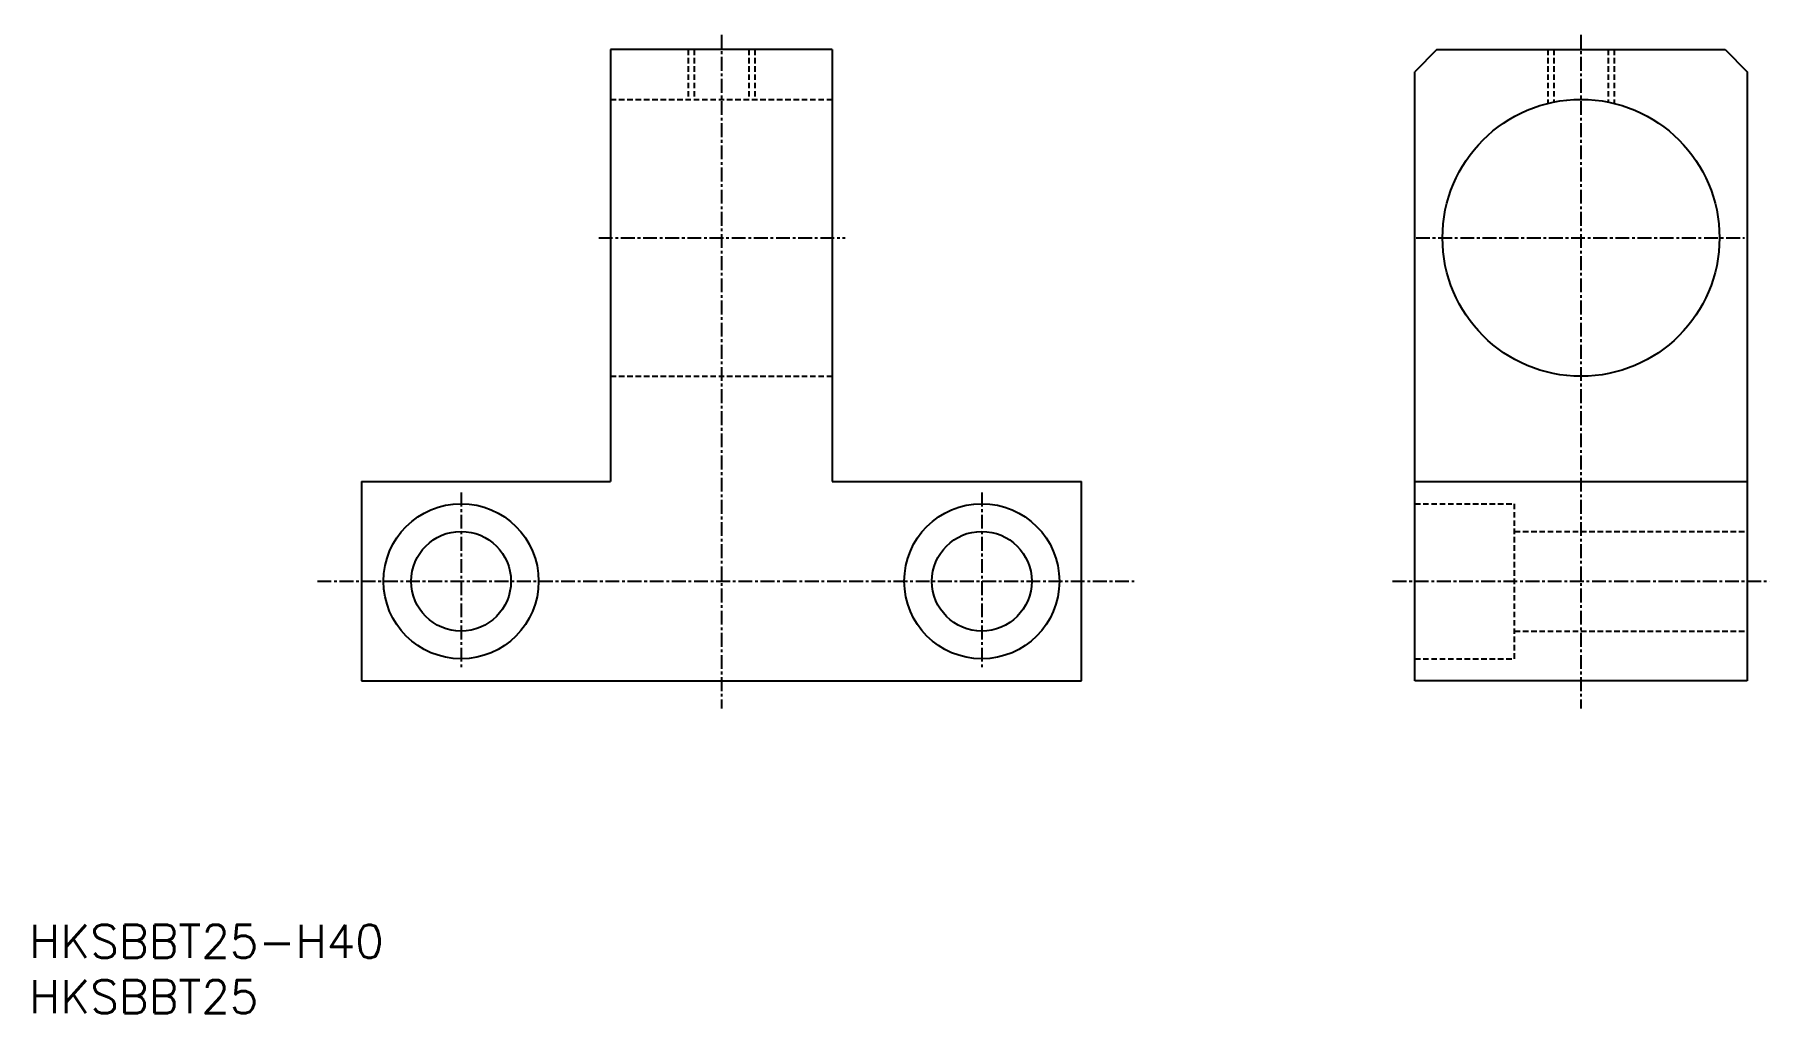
# Model space of a CAD drawing. Extents: x 1 to 157, y 0 to 88.
import ezdxf

# ---------------------------------------------------------------- set-up
doc = ezdxf.new("R2010")
doc.units = 0
doc.linetypes.add('CENTER', pattern=[2, 1.25, -0.25, 0.25, -0.25])
doc.linetypes.add('DASHED', pattern=[0.75, 0.5, -0.25])
doc.layers.get('0').update_dxf_attribs({"linetype": 'CONTINUOUS'})
doc.layers.add('CENTER', color=1, linetype='CENTER')
doc.styles.get("Standard").update_dxf_attribs({"font": 'txt.shx'})

# ---------------------------------------------------------------- blocks, each defined once
blk = doc.blocks.new('*U19')
at = {"color": 7, "linetype": 'CONTINUOUS'}
blk.add_text('HKSBBT25', height=3, dxfattribs=at).set_placement((0, 0))
blk = doc.blocks.new('*U20')
at = {"color": 7, "linetype": 'CONTINUOUS'}
blk.add_text('HKSBBT25-H40', height=3, dxfattribs=at).set_placement((0, 5))

msp = doc.modelspace()

# ---------------------------------------------------------------- linework, layer by layer
at = {"color": 7, "linetype": 'CONTINUOUS'}
for p, q in [((72.5, 87), (52.5, 87)), ((52.5, 87), (52.5, 48)), ((72.5, 87), (72.5, 48)), ((127.08, 87), (125.08, 85)), ((127.08, 87), (153.08, 87)), ((153.08, 87), (155.08, 85)), ((125.08, 30), (125.08, 85)), ((155.08, 85), (155.08, 30)), ((30, 48), (30, 30)), ((30, 48), (52.5, 48)), ((72.5, 48), (95, 48)), ((95, 30), (95, 48)), ((125.08, 48), (155.08, 48)), ((30, 30), (95, 30)), ((155.08, 30), (125.08, 30))]:
    msp.add_line(p, q, dxfattribs=at)
at = {"color": 3, "linetype": 'DASHED'}
for p, q in [((59.5, 87), (59.5, 82.5)), ((60.04, 87), (60.04, 82.5)), ((64.96, 87), (64.96, 82.5)), ((65.5, 87), (65.5, 82.5)), ((137.08, 87), (137.08, 82.13)), ((137.62, 87), (137.62, 82.26)), ((142.53, 87), (142.53, 82.26)), ((143.08, 87), (143.08, 82.13)), ((52.5, 82.5), (72.5, 82.5)), ((52.5, 57.5), (72.5, 57.5)), ((125.08, 46), (134.08, 46)), ((134.08, 32), (134.08, 46)), ((134.08, 43.5), (155.08, 43.5)), ((134.08, 34.5), (155.08, 34.5)), ((125.08, 32), (134.08, 32))]:
    msp.add_line(p, q, dxfattribs=at)
at = {"color": 7, "linetype": 'CONTINUOUS'}
for centre, radius in [((140.08, 70), 12.5), ((39, 39), 7), ((86, 39), 7), ((39, 39), 4.5), ((86, 39), 4.5)]:
    msp.add_circle(centre, radius, dxfattribs=at)
at = {"layer": 'CENTER', "color": 1, "linetype": 'CENTER'}
for p, q in [((62.5, 88.34), (62.5, 27.52)), ((140.08, 88.34), (140.08, 27.52)), ((51.43, 70), (73.66, 70)), ((125.19, 70), (154.84, 70)), ((39, 47), (39, 31)), ((86, 47), (86, 31)), ((26.03, 39), (99.76, 39)), ((123.08, 39), (157.08, 39))]:
    msp.add_line(p, q, dxfattribs=at)

# ---------------------------------------------------------------- block references
at = {"color": 7, "linetype": 'CONTINUOUS'}
for name in ['*U20', '*U19']:
    msp.add_blockref(name, (0, 0), dxfattribs=at)

doc.saveas('drawing.dxf')
